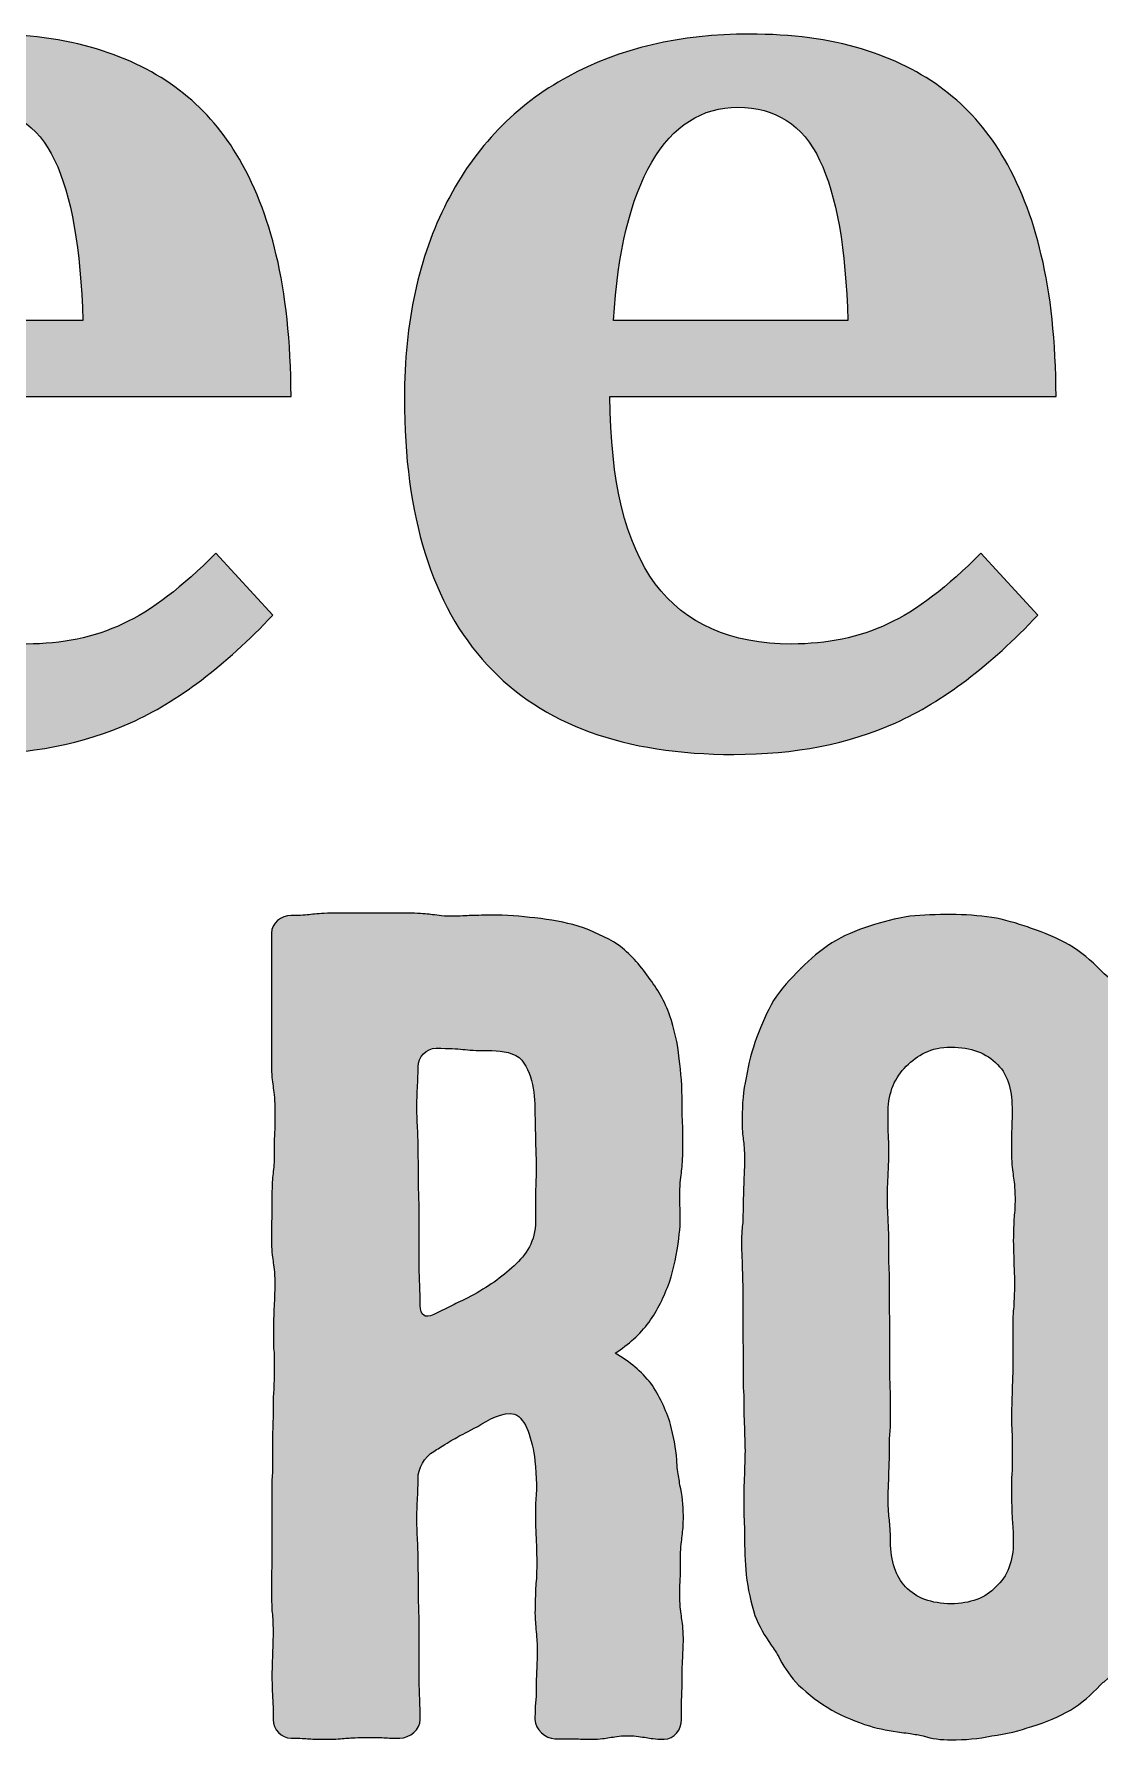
# Model space of a CAD drawing. Header units: inches. Extents: x 149 to 934, y -929 to -148.
# Drawn here: x 383.8 to 575.2, y -928.7 to -622.2 of the extents above; entities that cross this region are included whole.
import ezdxf

# ---------------------------------------------------------------- set-up
doc = ezdxf.new("R2010")
doc.units = ezdxf.units.IN
doc.header["$MEASUREMENT"] = 0
doc.layers.add('Layer 1', color=7, linetype='Continuous')

# ---------------------------------------------------------------- blocks, each defined once
blk = doc.blocks.new('block 4')
at = {"layer": 'Layer 1', "true_color": 0x040404}
h = blk.add_hatch(color=18, dxfattribs=at)
h.dxf.hatch_style = 2
edge = h.paths.add_edge_path()
edge.add_spline(control_points=[(426.7, -726.57), (418.1, -735.67), (409.59, -742.11), (401.16, -745.9), (392.73, -749.7), (383.04, -751.59), (372.09, -751.59), (352.45, -751.59), (337.68, -746.22), (327.78, -735.48), (317.88, -724.73), (312.93, -708.79), (312.93, -687.63), (312.93, -673.98), (315.48, -662.2), (320.58, -652.3), (325.68, -642.4), (332.9, -634.9), (342.26, -629.8), (351.61, -624.7), (362.48, -622.15), (374.87, -622.15), (382.54, -622.15), (389.26, -623.04), (395.03, -624.81), (400.8, -626.58), (405.75, -629.04), (409.88, -632.2), (414.01, -635.36), (417.42, -639.18), (420.12, -643.64), (423.32, -648.95), (425.72, -655.02), (427.33, -661.85), (429.01, -668.84), (429.9, -677.31), (429.98, -687.25), (429.98, -687.25), (349.84, -687.25), (349.84, -687.25), (349.92, -702.51), (352.64, -713.74), (357.99, -720.94), (363.34, -728.14), (371.5, -731.75), (382.45, -731.75), (388.86, -731.75), (394.63, -730.55), (399.77, -728.14), (404.91, -725.74), (410.47, -721.51), (416.46, -715.44), (416.46, -715.44), (426.7, -726.57), (426.7, -726.57)], knot_values=[0, 0, 0, 0, 1, 1, 1, 2, 2, 2, 3, 3, 3, 4, 4, 4, 5, 5, 5, 6, 6, 6, 7, 7, 7, 8, 8, 8, 9, 9, 9, 10, 10, 10, 11, 11, 11, 12, 12, 12, 13, 13, 13, 14, 14, 14, 15, 15, 15, 16, 16, 16, 17, 17, 17, 18, 18, 18, 18], degree=3, periodic=1)
edge = h.paths.add_edge_path()
edge.add_spline(control_points=[(392.57, -673.6), (392.23, -660.71), (390.54, -651.1), (387.51, -644.78), (384.48, -638.46), (379.59, -635.3), (372.85, -635.3), (366.36, -635.3), (361.19, -638.59), (357.36, -645.16), (353.53, -651.73), (351.23, -661.21), (350.47, -673.6), (350.47, -673.6), (392.57, -673.6), (392.57, -673.6)], knot_values=[0, 0, 0, 0, 1, 1, 1, 2, 2, 2, 3, 3, 3, 4, 4, 4, 5, 5, 5, 5], degree=3, periodic=1)
h = blk.add_hatch(color=18, dxfattribs=at)
h.dxf.hatch_style = 2
edge = h.paths.add_edge_path()
edge.add_spline(control_points=[(564.1, -726.57), (555.5, -735.67), (546.99, -742.11), (538.57, -745.9), (530.14, -749.7), (520.45, -751.59), (509.49, -751.59), (489.86, -751.59), (475.09, -746.22), (465.19, -735.48), (455.28, -724.73), (450.33, -708.79), (450.33, -687.63), (450.33, -673.98), (452.88, -662.2), (457.98, -652.3), (463.08, -642.4), (470.31, -634.9), (479.66, -629.8), (489.01, -624.7), (499.89, -622.15), (512.27, -622.15), (519.94, -622.15), (526.66, -623.04), (532.44, -624.81), (538.21, -626.58), (543.16, -629.04), (547.29, -632.2), (551.41, -635.36), (554.83, -639.18), (557.53, -643.64), (560.73, -648.95), (563.13, -655.02), (564.73, -661.85), (566.42, -668.84), (567.3, -677.31), (567.39, -687.25), (567.39, -687.25), (487.25, -687.25), (487.25, -687.25), (487.33, -702.51), (490.05, -713.74), (495.4, -720.94), (500.75, -728.14), (508.9, -731.75), (519.86, -731.75), (526.26, -731.75), (532.03, -730.55), (537.18, -728.14), (542.32, -725.74), (547.88, -721.51), (553.86, -715.44), (553.86, -715.44), (564.1, -726.57), (564.1, -726.57)], knot_values=[0, 0, 0, 0, 1, 1, 1, 2, 2, 2, 3, 3, 3, 4, 4, 4, 5, 5, 5, 6, 6, 6, 7, 7, 7, 8, 8, 8, 9, 9, 9, 10, 10, 10, 11, 11, 11, 12, 12, 12, 13, 13, 13, 14, 14, 14, 15, 15, 15, 16, 16, 16, 17, 17, 17, 18, 18, 18, 18], degree=3, periodic=1)
edge = h.paths.add_edge_path()
edge.add_spline(control_points=[(529.97, -673.6), (529.63, -660.71), (527.95, -651.1), (524.91, -644.78), (521.88, -638.46), (516.99, -635.3), (510.25, -635.3), (503.76, -635.3), (498.6, -638.59), (494.77, -645.16), (490.93, -651.73), (488.64, -661.21), (487.88, -673.6), (487.88, -673.6), (529.97, -673.6), (529.97, -673.6)], knot_values=[0, 0, 0, 0, 1, 1, 1, 2, 2, 2, 3, 3, 3, 4, 4, 4, 5, 5, 5, 5], degree=3, periodic=1)
at = {"layer": 'Layer 1', "lineweight": 0}
for points, knots in [([(426.7, -726.57), (418.1, -735.67), (409.59, -742.11), (401.16, -745.9), (392.73, -749.7), (383.04, -751.59), (372.09, -751.59), (352.45, -751.59), (337.68, -746.22), (327.78, -735.48), (317.88, -724.73), (312.93, -708.79), (312.93, -687.63), (312.93, -673.98), (315.48, -662.2), (320.58, -652.3), (325.68, -642.4), (332.9, -634.9), (342.26, -629.8), (351.61, -624.7), (362.48, -622.15), (374.87, -622.15), (382.54, -622.15), (389.26, -623.04), (395.03, -624.81), (400.8, -626.58), (405.75, -629.04), (409.88, -632.2), (414.01, -635.36), (417.42, -639.18), (420.12, -643.64), (423.32, -648.95), (425.72, -655.02), (427.33, -661.85), (429.01, -668.84), (429.9, -677.31), (429.98, -687.25), (429.98, -687.25), (349.84, -687.25), (349.84, -687.25), (349.92, -702.51), (352.64, -713.74), (357.99, -720.94), (363.34, -728.14), (371.5, -731.75), (382.45, -731.75), (388.86, -731.75), (394.63, -730.55), (399.77, -728.14), (404.91, -725.74), (410.47, -721.51), (416.46, -715.44), (416.46, -715.44), (426.7, -726.57), (426.7, -726.57)], [0, 0, 0, 0, 1, 1, 1, 2, 2, 2, 3, 3, 3, 4, 4, 4, 5, 5, 5, 6, 6, 6, 7, 7, 7, 8, 8, 8, 9, 9, 9, 10, 10, 10, 11, 11, 11, 12, 12, 12, 13, 13, 13, 14, 14, 14, 15, 15, 15, 16, 16, 16, 17, 17, 17, 18, 18, 18, 18]), ([(564.1, -726.57), (555.5, -735.67), (546.99, -742.11), (538.57, -745.9), (530.14, -749.7), (520.45, -751.59), (509.49, -751.59), (489.86, -751.59), (475.09, -746.22), (465.19, -735.48), (455.28, -724.73), (450.33, -708.79), (450.33, -687.63), (450.33, -673.98), (452.88, -662.2), (457.98, -652.3), (463.08, -642.4), (470.31, -634.9), (479.66, -629.8), (489.01, -624.7), (499.89, -622.15), (512.27, -622.15), (519.94, -622.15), (526.66, -623.04), (532.44, -624.81), (538.21, -626.58), (543.16, -629.04), (547.29, -632.2), (551.41, -635.36), (554.83, -639.18), (557.53, -643.64), (560.73, -648.95), (563.13, -655.02), (564.73, -661.85), (566.42, -668.84), (567.3, -677.31), (567.39, -687.25), (567.39, -687.25), (487.25, -687.25), (487.25, -687.25), (487.33, -702.51), (490.05, -713.74), (495.4, -720.94), (500.75, -728.14), (508.9, -731.75), (519.86, -731.75), (526.26, -731.75), (532.03, -730.55), (537.18, -728.14), (542.32, -725.74), (547.88, -721.51), (553.86, -715.44), (553.86, -715.44), (564.1, -726.57), (564.1, -726.57)], [0, 0, 0, 0, 1, 1, 1, 2, 2, 2, 3, 3, 3, 4, 4, 4, 5, 5, 5, 6, 6, 6, 7, 7, 7, 8, 8, 8, 9, 9, 9, 10, 10, 10, 11, 11, 11, 12, 12, 12, 13, 13, 13, 14, 14, 14, 15, 15, 15, 16, 16, 16, 17, 17, 17, 18, 18, 18, 18]), ([(392.57, -673.6), (392.23, -660.71), (390.54, -651.1), (387.51, -644.78), (384.48, -638.46), (379.59, -635.3), (372.85, -635.3), (366.36, -635.3), (361.19, -638.59), (357.36, -645.16), (353.53, -651.73), (351.23, -661.21), (350.47, -673.6), (350.47, -673.6), (392.57, -673.6), (392.57, -673.6)], [0, 0, 0, 0, 1, 1, 1, 2, 2, 2, 3, 3, 3, 4, 4, 4, 5, 5, 5, 5]), ([(529.97, -673.6), (529.63, -660.71), (527.95, -651.1), (524.91, -644.78), (521.88, -638.46), (516.99, -635.3), (510.25, -635.3), (503.76, -635.3), (498.6, -638.59), (494.77, -645.16), (490.93, -651.73), (488.64, -661.21), (487.88, -673.6), (487.88, -673.6), (529.97, -673.6), (529.97, -673.6)], [0, 0, 0, 0, 1, 1, 1, 2, 2, 2, 3, 3, 3, 4, 4, 4, 5, 5, 5, 5])]:
    blk.add_open_spline(points, degree=3, knots=knots, dxfattribs=at)
blk = doc.blocks.new('block 5')
at = {"layer": 'Layer 1', "true_color": 0x040404}
h = blk.add_hatch(color=18, dxfattribs=at)
h.dxf.hatch_style = 2
edge = h.paths.add_edge_path()
edge.add_spline(control_points=[(500.23, -891.98), (500.13, -892.93), (499.92, -893.87), (499.92, -895.64), (499.92, -895.64), (499.92, -899.3), (499.92, -899.3), (499.81, -900.24), (499.81, -901.08), (499.81, -903.06), (499.81, -904.84), (500.02, -905.78), (500.13, -906.72), (500.23, -907.56), (500.44, -908.61), (500.44, -910.38), (500.44, -912.16), (500.34, -913.21), (500.34, -914.04), (500.23, -914.88), (500.23, -915.92), (500.23, -917.7), (500.23, -919.48), (500.13, -920.52), (500.13, -921.36), (500.13, -921.36), (500.13, -925.01), (500.13, -925.01), (500.13, -926.79), (498.77, -928.57), (496.99, -928.57), (495.32, -928.57), (494.48, -928.36), (493.75, -928.26), (492.92, -928.15), (492.08, -927.94), (490.4, -927.94), (488.84, -927.94), (488, -928.15), (487.17, -928.26), (486.43, -928.36), (485.6, -928.57), (483.92, -928.57), (482.25, -928.57), (481.42, -928.47), (480.69, -928.47), (480.69, -928.47), (477.34, -928.47), (477.34, -928.47), (475.67, -928.47), (473.79, -926.79), (473.79, -925.01), (473.79, -923.45), (473.79, -922.72), (473.89, -921.88), (474, -921.15), (474, -920.42), (474, -918.74), (474, -917.18), (474.1, -916.44), (474.1, -915.61), (474.1, -914.88), (474.2, -914.04), (474.2, -912.47), (474.2, -911.53), (474.1, -910.49), (474, -909.23), (473.89, -907.98), (473.79, -906.93), (473.79, -905.99), (473.79, -903.8), (473.89, -902.54), (473.89, -901.39), (474, -900.45), (474.1, -899.09), (474.1, -896.9), (474.1, -894.49), (474, -893.45), (474, -892.3), (473.89, -891.15), (473.89, -890.1), (473.89, -887.7), (473.89, -887.7), (473.89, -886.24), (473.89, -886.24), (474.1, -884.14), (474.1, -881.53), (473.79, -878.5), (473.26, -874.63), (472.22, -870.97), (470.13, -870.14), (468.14, -869.62), (465.22, -871.18), (463.54, -872.34), (459.88, -874.22), (459.47, -874.43), (456.64, -876.2), (456.33, -876.41), (455.91, -876.62), (455.6, -876.83), (453.93, -877.77), (452.78, -879.97), (452.78, -881.74), (452.78, -883.52), (452.78, -884.46), (452.67, -885.4), (452.67, -886.24), (452.57, -887.18), (452.57, -888.95), (452.57, -890.73), (452.67, -891.67), (452.67, -892.61), (452.78, -893.45), (452.78, -894.39), (452.78, -896.17), (452.78, -897.94), (452.88, -898.88), (452.88, -899.83), (452.88, -899.83), (452.88, -903.38), (452.88, -903.38), (452.88, -905.15), (452.99, -906.1), (452.99, -907.04), (452.99, -907.04), (452.99, -910.59), (452.99, -910.59), (452.99, -910.59), (452.99, -914.25), (452.99, -914.25), (452.99, -914.25), (452.99, -917.8), (452.99, -917.8), (452.99, -919.58), (453.09, -920.63), (453.09, -921.46), (453.09, -922.3), (453.19, -923.24), (453.19, -925.01), (453.19, -926.79), (451.31, -928.36), (449.53, -928.36), (447.97, -928.36), (447.13, -928.36), (446.3, -928.26), (446.3, -928.26), (443.05, -928.26), (443.05, -928.26), (441.38, -928.26), (440.55, -928.36), (439.82, -928.36), (438.98, -928.47), (438.14, -928.57), (436.47, -928.57), (434.9, -928.57), (434.07, -928.57), (433.23, -928.47), (432.5, -928.47), (431.66, -928.36), (429.99, -928.36), (428.21, -928.36), (426.75, -926.79), (426.75, -925.01), (426.75, -923.03), (426.75, -922.09), (426.64, -921.15), (426.64, -920.21), (426.54, -919.16), (426.54, -917.18), (426.54, -915.19), (426.64, -914.15), (426.64, -913.31), (426.64, -912.37), (426.75, -911.32), (426.75, -909.34), (426.75, -907.35), (426.64, -906.31), (426.54, -905.47), (426.54, -904.53), (426.44, -903.48), (426.44, -901.5), (426.44, -899.51), (426.44, -898.46), (426.54, -897.52), (426.54, -897.52), (426.54, -893.66), (426.54, -893.66), (426.54, -893.66), (426.54, -889.69), (426.54, -889.69), (426.54, -889.69), (426.54, -885.82), (426.54, -885.82), (426.54, -885.82), (426.54, -881.85), (426.54, -881.85), (426.64, -880.91), (426.64, -879.97), (426.64, -877.98), (426.64, -877.98), (426.64, -874.01), (426.64, -874.01), (426.64, -873.07), (426.75, -872.12), (426.75, -870.14), (426.75, -868.05), (426.75, -867.11), (426.85, -866.17), (426.85, -865.22), (426.96, -864.18), (426.96, -862.19), (426.96, -860.21), (426.96, -859.27), (426.85, -858.33), (426.85, -858.33), (426.85, -854.36), (426.85, -854.36), (426.85, -852.37), (426.85, -851.32), (426.96, -850.49), (426.96, -849.55), (427.06, -848.5), (427.06, -846.52), (427.06, -844.53), (426.85, -843.48), (426.75, -842.65), (426.64, -841.71), (426.44, -840.66), (426.44, -838.67), (426.44, -836.69), (426.44, -835.64), (426.54, -834.7), (426.54, -834.7), (426.54, -830.84), (426.54, -830.84), (426.54, -828.85), (426.64, -827.81), (426.75, -826.87), (426.85, -825.93), (426.96, -824.98), (426.96, -823), (426.96, -821.01), (426.96, -819.97), (427.06, -819.03), (427.06, -819.03), (427.06, -815.16), (427.06, -815.16), (427.06, -813.07), (426.85, -812.12), (426.75, -811.18), (426.64, -810.24), (426.44, -809.2), (426.44, -807.21), (426.44, -807.21), (426.44, -803.35), (426.44, -803.35), (426.44, -803.35), (426.44, -799.38), (426.44, -799.38), (426.44, -799.38), (426.44, -795.51), (426.44, -795.51), (426.44, -795.51), (426.44, -791.53), (426.44, -791.53), (426.44, -791.53), (426.44, -787.56), (426.44, -787.56), (426.44, -787.56), (426.44, -783.69), (426.44, -783.69), (426.44, -781.92), (428.21, -780.56), (429.99, -780.56), (431.77, -780.56), (432.71, -780.46), (433.54, -780.35), (434.38, -780.25), (435.42, -780.14), (437.1, -780.14), (437.1, -780.14), (440.76, -780.14), (440.76, -780.14), (440.76, -780.14), (444.31, -780.14), (444.31, -780.14), (444.31, -780.14), (447.86, -780.14), (447.86, -780.14), (447.86, -780.14), (451.52, -780.14), (451.52, -780.14), (453.3, -780.14), (454.24, -780.25), (455.08, -780.35), (455.91, -780.46), (456.96, -780.66), (458.74, -780.66), (460.41, -780.66), (461.45, -780.56), (462.29, -780.56), (463.12, -780.56), (464.06, -780.46), (465.84, -780.46), (468.66, -780.46), (471.28, -780.66), (473.79, -780.98), (476.61, -781.29), (479.12, -781.71), (481.52, -782.44), (484.13, -783.28), (486.54, -784.43), (488.73, -785.79), (490.82, -787.35), (492.6, -789.34), (494.17, -791.64), (495.74, -793.63), (497.09, -795.92), (498.03, -798.54), (498.77, -800.84), (499.4, -803.45), (499.71, -806.27), (500.02, -808.68), (500.23, -811.39), (500.23, -814.22), (500.23, -816.2), (500.23, -817.35), (500.34, -818.29), (500.34, -818.29), (500.34, -822.37), (500.34, -822.37), (500.34, -824.35), (500.23, -825.5), (500.13, -826.45), (500.02, -827.39), (499.81, -828.43), (499.81, -830.52), (499.81, -830.52), (499.81, -832.51), (499.81, -832.51), (499.92, -834.5), (499.92, -836.59), (499.61, -838.57), (499.29, -841.29), (498.77, -843.9), (497.93, -846.41), (496.99, -849.02), (495.84, -851.43), (494.27, -853.62), (492.6, -855.82), (490.61, -857.59), (488.21, -859.17), (490.82, -860.73), (492.92, -862.51), (494.59, -864.6), (496.15, -866.8), (497.3, -869.3), (498.14, -872.02), (498.67, -874.01), (499.08, -876.2), (499.29, -878.4), (499.29, -878.92), (499.29, -879.55), (499.4, -880.17), (499.5, -881.11), (499.71, -881.95), (499.81, -882.89), (500.23, -884.67), (500.44, -886.55), (500.44, -888.33), (500.44, -890.1), (500.34, -891.15), (500.23, -891.98)], knot_values=[0, 0, 0, 0, 1, 1, 1, 2, 2, 2, 3, 3, 3, 4, 4, 4, 5, 5, 5, 6, 6, 6, 7, 7, 7, 8, 8, 8, 9, 9, 9, 10, 10, 10, 11, 11, 11, 12, 12, 12, 13, 13, 13, 14, 14, 14, 15, 15, 15, 16, 16, 16, 17, 17, 17, 18, 18, 18, 19, 19, 19, 20, 20, 20, 21, 21, 21, 22, 22, 22, 23, 23, 23, 24, 24, 24, 25, 25, 25, 26, 26, 26, 27, 27, 27, 28, 28, 28, 29, 29, 29, 30, 30, 30, 31, 31, 31, 32, 32, 32, 33, 33, 33, 34, 34, 34, 35, 35, 35, 36, 36, 36, 37, 37, 37, 38, 38, 38, 39, 39, 39, 40, 40, 40, 41, 41, 41, 42, 42, 42, 43, 43, 43, 44, 44, 44, 45, 45, 45, 46, 46, 46, 47, 47, 47, 48, 48, 48, 49, 49, 49, 50, 50, 50, 51, 51, 51, 52, 52, 52, 53, 53, 53, 54, 54, 54, 55, 55, 55, 56, 56, 56, 57, 57, 57, 58, 58, 58, 59, 59, 59, 60, 60, 60, 61, 61, 61, 62, 62, 62, 63, 63, 63, 64, 64, 64, 65, 65, 65, 66, 66, 66, 67, 67, 67, 68, 68, 68, 69, 69, 69, 70, 70, 70, 71, 71, 71, 72, 72, 72, 73, 73, 73, 74, 74, 74, 75, 75, 75, 76, 76, 76, 77, 77, 77, 78, 78, 78, 79, 79, 79, 80, 80, 80, 81, 81, 81, 82, 82, 82, 83, 83, 83, 84, 84, 84, 85, 85, 85, 86, 86, 86, 87, 87, 87, 88, 88, 88, 89, 89, 89, 90, 90, 90, 91, 91, 91, 92, 92, 92, 93, 93, 93, 94, 94, 94, 95, 95, 95, 96, 96, 96, 97, 97, 97, 98, 98, 98, 99, 99, 99, 100, 100, 100, 101, 101, 101, 102, 102, 102, 103, 103, 103, 104, 104, 104, 105, 105, 105, 106, 106, 106, 107, 107, 107, 108, 108, 108, 109, 109, 109, 110, 110, 110, 111, 111, 111, 112, 112, 112, 113, 113, 113, 114, 114, 114, 115, 115, 115, 116, 116, 116, 117, 117, 117, 118, 118, 118, 119, 119, 119, 120, 120, 120, 121, 121, 121, 122, 122, 122, 123, 123, 123, 124, 124, 124, 124], degree=3, periodic=1)
edge = h.paths.add_edge_path()
edge.add_spline(control_points=[(473.89, -830.63), (473.89, -829.48), (474, -828.22), (474, -825.82), (474, -823.41), (473.89, -822.27), (473.89, -821.01), (473.89, -819.86), (473.79, -818.71), (473.79, -816.31), (473.79, -813.07), (473.47, -808.47), (470.96, -806.06), (469.29, -804.91), (467.31, -804.81), (465.32, -804.81), (463.12, -804.81), (461.97, -804.7), (460.82, -804.6), (459.68, -804.49), (458.53, -804.39), (456.02, -804.39), (454.34, -804.39), (452.78, -805.96), (452.78, -807.74), (452.78, -809.51), (452.78, -810.45), (452.67, -811.29), (452.67, -812.23), (452.57, -813.17), (452.57, -814.95), (452.57, -816.62), (452.67, -817.67), (452.67, -818.5), (452.78, -819.34), (452.78, -820.28), (452.78, -822.06), (452.78, -823.83), (452.88, -824.77), (452.88, -825.61), (452.88, -825.61), (452.88, -829.16), (452.88, -829.16), (452.88, -830.94), (452.99, -831.88), (452.99, -832.72), (452.99, -832.72), (452.99, -836.27), (452.99, -836.27), (452.99, -836.27), (452.99, -839.93), (452.99, -839.93), (452.99, -839.93), (452.99, -843.48), (452.99, -843.48), (452.99, -845.26), (453.09, -846.2), (453.09, -847.04), (453.09, -847.88), (453.19, -848.82), (453.19, -850.59), (453.19, -852.37), (454.03, -853), (455.6, -852.26), (455.6, -852.26), (458.94, -850.59), (458.94, -850.59), (459.78, -850.17), (460.72, -849.76), (462.29, -848.92), (465.22, -847.35), (467.83, -845.58), (470.02, -843.48), (472.22, -841.5), (473.89, -839.1), (473.89, -835.44), (473.89, -835.44), (473.89, -830.63), (473.89, -830.63)], knot_values=[0, 0, 0, 0, 1, 1, 1, 2, 2, 2, 3, 3, 3, 4, 4, 4, 5, 5, 5, 6, 6, 6, 7, 7, 7, 8, 8, 8, 9, 9, 9, 10, 10, 10, 11, 11, 11, 12, 12, 12, 13, 13, 13, 14, 14, 14, 15, 15, 15, 16, 16, 16, 17, 17, 17, 18, 18, 18, 19, 19, 19, 20, 20, 20, 21, 21, 21, 22, 22, 22, 23, 23, 23, 24, 24, 24, 25, 25, 25, 26, 26, 26, 26], degree=3, periodic=1)
h = blk.add_hatch(color=18, dxfattribs=at)
h.dxf.hatch_style = 2
edge = h.paths.add_edge_path()
edge.add_spline(control_points=[(548.52, -928.67), (546.74, -928.67), (545.07, -928.47), (543.5, -927.94), (542.77, -927.84), (541.93, -927.63), (541.2, -927.53), (540.67, -927.42), (540.15, -927.42), (539.63, -927.32), (537.64, -927.11), (535.66, -926.69), (533.88, -926.17), (531.48, -925.43), (529.18, -924.49), (527.09, -923.34), (524.89, -921.98), (522.91, -920.52), (521.13, -918.85), (519.77, -917.49), (518.72, -915.92), (517.78, -914.15), (517.47, -913.62), (517.26, -913.21), (516.95, -912.68), (516.63, -912.37), (516.43, -911.95), (516.22, -911.64), (515.07, -909.96), (514.02, -908.19), (513.29, -906.31), (512.56, -904), (512.03, -901.6), (511.72, -898.99), (511.51, -896.69), (511.41, -894.29), (511.41, -891.67), (511.41, -889.69), (511.3, -888.85), (511.3, -887.91), (511.3, -887.91), (511.3, -884.25), (511.3, -884.25), (511.3, -882.26), (511.41, -881.32), (511.41, -880.49), (511.41, -879.55), (511.51, -878.71), (511.51, -876.72), (511.51, -874.95), (511.41, -873.9), (511.41, -873.07), (511.41, -872.12), (511.3, -871.08), (511.3, -869.3), (511.3, -867.32), (511.3, -866.48), (511.2, -865.54), (511.2, -865.54), (511.2, -861.88), (511.2, -861.88), (511.2, -861.88), (511.2, -858.12), (511.2, -858.12), (511.09, -857.18), (511.09, -856.34), (511.09, -854.36), (511.09, -854.36), (511.09, -850.7), (511.09, -850.7), (511.09, -850.7), (511.09, -846.93), (511.09, -846.93), (511.09, -844.95), (510.99, -844.11), (510.99, -843.17), (510.99, -842.33), (510.89, -841.29), (510.89, -839.51), (510.89, -837.53), (510.99, -836.59), (511.09, -835.75), (511.09, -834.81), (511.2, -833.97), (511.2, -831.98), (511.2, -830.21), (511.3, -829.16), (511.3, -828.22), (511.3, -827.39), (511.41, -826.34), (511.41, -824.56), (511.41, -822.58), (511.3, -821.64), (511.2, -820.8), (511.09, -819.97), (510.99, -819.03), (510.99, -817.04), (510.99, -814.43), (511.2, -812.02), (511.72, -809.72), (512.14, -807.11), (512.77, -804.7), (513.6, -802.51), (514.44, -800.11), (515.49, -797.91), (516.63, -795.82), (517.99, -793.73), (519.67, -791.85), (521.44, -790.17), (521.44, -790.07), (521.44, -790.07), (521.55, -790.07), (523.22, -788.29), (525.1, -786.83), (527.09, -785.47), (529.18, -784.22), (531.48, -783.17), (533.88, -782.44), (536.18, -781.71), (538.58, -781.08), (541.1, -780.66), (543.5, -780.46), (545.9, -780.35), (548.52, -780.35), (551.02, -780.35), (553.43, -780.56), (555.83, -780.87), (558.13, -781.29), (560.33, -781.92), (562.42, -782.65), (562.52, -782.75), (562.73, -782.75), (562.94, -782.86), (565.34, -783.59), (567.64, -784.63), (569.73, -785.79), (571.82, -787.14), (573.7, -788.61), (575.38, -790.38), (575.8, -790.8), (576.22, -791.22), (576.74, -791.64), (578.1, -792.79), (579.35, -794.15), (580.5, -795.72), (581.76, -797.8), (582.8, -800.11), (583.64, -802.51), (584.16, -804.18), (584.47, -805.96), (584.68, -807.84), (584.68, -807.84), (584.99, -809.72), (584.99, -809.72), (585.31, -812.02), (585.41, -814.43), (585.41, -817.04), (585.41, -819.03), (585.62, -819.86), (585.73, -820.8), (585.83, -821.64), (586.04, -822.58), (586.04, -824.56), (586.04, -824.56), (586.04, -828.22), (586.04, -828.22), (586.04, -828.22), (586.04, -831.98), (586.04, -831.98), (586.04, -831.98), (586.04, -835.64), (586.04, -835.64), (586.04, -835.64), (586.04, -839.41), (586.04, -839.41), (586.04, -839.41), (586.04, -843.17), (586.04, -843.17), (586.04, -843.17), (586.04, -846.93), (586.04, -846.93), (586.04, -848.71), (585.94, -849.76), (585.83, -850.59), (585.73, -851.53), (585.62, -852.37), (585.62, -854.36), (585.62, -856.13), (585.73, -857.18), (585.83, -858.12), (585.94, -858.96), (586.04, -860), (586.04, -861.78), (586.04, -861.78), (586.04, -865.54), (586.04, -865.54), (586.04, -866.38), (585.94, -867.32), (585.94, -869.3), (585.94, -871.08), (586.04, -872.12), (586.04, -872.96), (586.04, -872.96), (586.04, -876.72), (586.04, -876.72), (586.04, -878.5), (585.94, -879.55), (585.83, -880.49), (585.73, -881.32), (585.52, -882.37), (585.52, -884.14), (585.52, -886.13), (585.62, -887.07), (585.62, -887.91), (585.62, -888.74), (585.73, -889.69), (585.73, -891.67), (585.73, -894.29), (585.52, -896.69), (585.2, -898.99), (584.89, -901.6), (584.26, -904), (583.53, -906.2), (582.8, -908.61), (581.76, -910.9), (580.5, -913), (579.25, -914.98), (577.78, -916.65), (576.01, -918.22), (575.9, -918.32), (575.69, -918.43), (575.59, -918.53), (575.59, -918.53), (575.28, -918.85), (575.28, -918.85), (573.7, -920.63), (571.93, -922.09), (569.94, -923.34), (567.85, -924.49), (565.55, -925.54), (563.05, -926.27), (560.85, -927), (558.44, -927.63), (555.83, -927.94), (553.43, -928.47), (551.02, -928.67), (548.52, -928.67)], knot_values=[0, 0, 0, 0, 1, 1, 1, 2, 2, 2, 3, 3, 3, 4, 4, 4, 5, 5, 5, 6, 6, 6, 7, 7, 7, 8, 8, 8, 9, 9, 9, 10, 10, 10, 11, 11, 11, 12, 12, 12, 13, 13, 13, 14, 14, 14, 15, 15, 15, 16, 16, 16, 17, 17, 17, 18, 18, 18, 19, 19, 19, 20, 20, 20, 21, 21, 21, 22, 22, 22, 23, 23, 23, 24, 24, 24, 25, 25, 25, 26, 26, 26, 27, 27, 27, 28, 28, 28, 29, 29, 29, 30, 30, 30, 31, 31, 31, 32, 32, 32, 33, 33, 33, 34, 34, 34, 35, 35, 35, 36, 36, 36, 37, 37, 37, 38, 38, 38, 39, 39, 39, 40, 40, 40, 41, 41, 41, 42, 42, 42, 43, 43, 43, 44, 44, 44, 45, 45, 45, 46, 46, 46, 47, 47, 47, 48, 48, 48, 49, 49, 49, 50, 50, 50, 51, 51, 51, 52, 52, 52, 53, 53, 53, 54, 54, 54, 55, 55, 55, 56, 56, 56, 57, 57, 57, 58, 58, 58, 59, 59, 59, 60, 60, 60, 61, 61, 61, 62, 62, 62, 63, 63, 63, 64, 64, 64, 65, 65, 65, 66, 66, 66, 67, 67, 67, 68, 68, 68, 69, 69, 69, 70, 70, 70, 71, 71, 71, 72, 72, 72, 73, 73, 73, 74, 74, 74, 75, 75, 75, 76, 76, 76, 77, 77, 77, 78, 78, 78, 79, 79, 79, 80, 80, 80, 81, 81, 81, 82, 82, 82, 82], degree=3, periodic=1)
edge = h.paths.add_edge_path()
edge.add_spline(control_points=[(548.52, -904.21), (551.96, -904.21), (554.68, -903.17), (556.56, -901.18), (558.65, -899.3), (559.7, -896.58), (559.7, -893.03), (559.7, -891.04), (559.59, -890.1), (559.49, -889.16), (559.49, -888.22), (559.39, -887.28), (559.39, -885.29), (559.39, -885.29), (559.39, -881.43), (559.39, -881.43), (559.49, -880.59), (559.49, -879.55), (559.49, -877.56), (559.49, -877.56), (559.49, -873.69), (559.49, -873.69), (559.39, -872.86), (559.39, -871.81), (559.39, -869.82), (559.39, -867.84), (559.49, -866.9), (559.49, -865.96), (559.49, -865.12), (559.59, -864.08), (559.59, -862.09), (559.59, -862.09), (559.59, -858.22), (559.59, -858.22), (559.59, -858.22), (559.59, -854.36), (559.59, -854.36), (559.59, -852.58), (559.7, -851.43), (559.8, -850.49), (559.8, -849.65), (559.91, -848.61), (559.91, -846.62), (559.91, -844.84), (559.8, -843.69), (559.8, -842.86), (559.8, -841.92), (559.7, -840.77), (559.7, -838.99), (559.7, -837), (559.8, -835.96), (559.8, -835.12), (559.91, -834.18), (560.01, -833.03), (560.01, -831.25), (560.01, -829.27), (559.8, -828.22), (559.7, -827.39), (559.59, -826.45), (559.39, -825.3), (559.39, -823.52), (559.39, -823.52), (559.39, -819.65), (559.39, -819.65), (559.39, -818.71), (559.49, -817.67), (559.49, -815.68), (559.49, -812.23), (558.86, -809.3), (556.88, -807.32), (554.89, -805.23), (552.07, -804.18), (548.52, -804.18), (544.86, -804.18), (542.45, -805.65), (540.47, -807.63), (538.48, -809.62), (537.23, -812.23), (537.23, -815.68), (537.23, -815.68), (537.23, -819.55), (537.23, -819.55), (537.33, -820.49), (537.33, -821.64), (537.33, -823.41), (537.33, -825.4), (537.23, -826.45), (537.23, -827.28), (537.12, -828.22), (537.12, -829.16), (537.12, -831.15), (537.12, -833.14), (537.12, -834.18), (537.23, -835.02), (537.23, -835.96), (537.33, -836.9), (537.33, -838.88), (537.33, -838.88), (537.33, -842.75), (537.33, -842.75), (537.44, -843.69), (537.44, -844.63), (537.44, -846.62), (537.44, -846.62), (537.44, -850.49), (537.44, -850.49), (537.44, -851.43), (537.54, -852.37), (537.54, -854.36), (537.54, -854.36), (537.54, -858.22), (537.54, -858.22), (537.54, -858.22), (537.54, -862.09), (537.54, -862.09), (537.54, -864.08), (537.54, -865.02), (537.64, -865.96), (537.64, -865.96), (537.64, -869.82), (537.64, -869.82), (537.64, -871.81), (537.64, -872.75), (537.54, -873.69), (537.44, -874.63), (537.44, -875.57), (537.44, -877.56), (537.44, -879.55), (537.33, -880.49), (537.33, -881.43), (537.33, -882.37), (537.23, -883.31), (537.23, -885.29), (537.23, -887.28), (537.33, -888.22), (537.44, -889.16), (537.54, -890.1), (537.64, -891.04), (537.64, -893.03), (537.64, -896.58), (538.58, -899.3), (540.36, -901.18), (542.24, -903.17), (544.96, -904.21), (548.52, -904.21)], knot_values=[0, 0, 0, 0, 1, 1, 1, 2, 2, 2, 3, 3, 3, 4, 4, 4, 5, 5, 5, 6, 6, 6, 7, 7, 7, 8, 8, 8, 9, 9, 9, 10, 10, 10, 11, 11, 11, 12, 12, 12, 13, 13, 13, 14, 14, 14, 15, 15, 15, 16, 16, 16, 17, 17, 17, 18, 18, 18, 19, 19, 19, 20, 20, 20, 21, 21, 21, 22, 22, 22, 23, 23, 23, 24, 24, 24, 25, 25, 25, 26, 26, 26, 27, 27, 27, 28, 28, 28, 29, 29, 29, 30, 30, 30, 31, 31, 31, 32, 32, 32, 33, 33, 33, 34, 34, 34, 35, 35, 35, 36, 36, 36, 37, 37, 37, 38, 38, 38, 39, 39, 39, 40, 40, 40, 41, 41, 41, 42, 42, 42, 43, 43, 43, 44, 44, 44, 45, 45, 45, 46, 46, 46, 47, 47, 47, 48, 48, 48, 48], degree=3, periodic=1)
at = {"layer": 'Layer 1', "lineweight": 0}
for points, knots in [([(500.23, -891.98), (500.13, -892.93), (499.92, -893.87), (499.92, -895.64), (499.92, -895.64), (499.92, -899.3), (499.92, -899.3), (499.81, -900.24), (499.81, -901.08), (499.81, -903.06), (499.81, -904.84), (500.02, -905.78), (500.13, -906.72), (500.23, -907.56), (500.44, -908.61), (500.44, -910.38), (500.44, -912.16), (500.34, -913.21), (500.34, -914.04), (500.23, -914.88), (500.23, -915.92), (500.23, -917.7), (500.23, -919.48), (500.13, -920.52), (500.13, -921.36), (500.13, -921.36), (500.13, -925.01), (500.13, -925.01), (500.13, -926.79), (498.77, -928.57), (496.99, -928.57), (495.32, -928.57), (494.48, -928.36), (493.75, -928.26), (492.92, -928.15), (492.08, -927.94), (490.4, -927.94), (488.84, -927.94), (488, -928.15), (487.17, -928.26), (486.43, -928.36), (485.6, -928.57), (483.92, -928.57), (482.25, -928.57), (481.42, -928.47), (480.69, -928.47), (480.69, -928.47), (477.34, -928.47), (477.34, -928.47), (475.67, -928.47), (473.79, -926.79), (473.79, -925.01), (473.79, -923.45), (473.79, -922.72), (473.89, -921.88), (474, -921.15), (474, -920.42), (474, -918.74), (474, -917.18), (474.1, -916.44), (474.1, -915.61), (474.1, -914.88), (474.2, -914.04), (474.2, -912.47), (474.2, -911.53), (474.1, -910.49), (474, -909.23), (473.89, -907.98), (473.79, -906.93), (473.79, -905.99), (473.79, -903.8), (473.89, -902.54), (473.89, -901.39), (474, -900.45), (474.1, -899.09), (474.1, -896.9), (474.1, -894.49), (474, -893.45), (474, -892.3), (473.89, -891.15), (473.89, -890.1), (473.89, -887.7), (473.89, -887.7), (473.89, -886.24), (473.89, -886.24), (474.1, -884.14), (474.1, -881.53), (473.79, -878.5), (473.26, -874.63), (472.22, -870.97), (470.13, -870.14), (468.14, -869.62), (465.22, -871.18), (463.54, -872.34), (459.88, -874.22), (459.47, -874.43), (456.64, -876.2), (456.33, -876.41), (455.91, -876.62), (455.6, -876.83), (453.93, -877.77), (452.78, -879.97), (452.78, -881.74), (452.78, -883.52), (452.78, -884.46), (452.67, -885.4), (452.67, -886.24), (452.57, -887.18), (452.57, -888.95), (452.57, -890.73), (452.67, -891.67), (452.67, -892.61), (452.78, -893.45), (452.78, -894.39), (452.78, -896.17), (452.78, -897.94), (452.88, -898.88), (452.88, -899.83), (452.88, -899.83), (452.88, -903.38), (452.88, -903.38), (452.88, -905.15), (452.99, -906.1), (452.99, -907.04), (452.99, -907.04), (452.99, -910.59), (452.99, -910.59), (452.99, -910.59), (452.99, -914.25), (452.99, -914.25), (452.99, -914.25), (452.99, -917.8), (452.99, -917.8), (452.99, -919.58), (453.09, -920.63), (453.09, -921.46), (453.09, -922.3), (453.19, -923.24), (453.19, -925.01), (453.19, -926.79), (451.31, -928.36), (449.53, -928.36), (447.97, -928.36), (447.13, -928.36), (446.3, -928.26), (446.3, -928.26), (443.05, -928.26), (443.05, -928.26), (441.38, -928.26), (440.55, -928.36), (439.82, -928.36), (438.98, -928.47), (438.14, -928.57), (436.47, -928.57), (434.9, -928.57), (434.07, -928.57), (433.23, -928.47), (432.5, -928.47), (431.66, -928.36), (429.99, -928.36), (428.21, -928.36), (426.75, -926.79), (426.75, -925.01), (426.75, -923.03), (426.75, -922.09), (426.64, -921.15), (426.64, -920.21), (426.54, -919.16), (426.54, -917.18), (426.54, -915.19), (426.64, -914.15), (426.64, -913.31), (426.64, -912.37), (426.75, -911.32), (426.75, -909.34), (426.75, -907.35), (426.64, -906.31), (426.54, -905.47), (426.54, -904.53), (426.44, -903.48), (426.44, -901.5), (426.44, -899.51), (426.44, -898.46), (426.54, -897.52), (426.54, -897.52), (426.54, -893.66), (426.54, -893.66), (426.54, -893.66), (426.54, -889.69), (426.54, -889.69), (426.54, -889.69), (426.54, -885.82), (426.54, -885.82), (426.54, -885.82), (426.54, -881.85), (426.54, -881.85), (426.64, -880.91), (426.64, -879.97), (426.64, -877.98), (426.64, -877.98), (426.64, -874.01), (426.64, -874.01), (426.64, -873.07), (426.75, -872.12), (426.75, -870.14), (426.75, -868.05), (426.75, -867.11), (426.85, -866.17), (426.85, -865.22), (426.96, -864.18), (426.96, -862.19), (426.96, -860.21), (426.96, -859.27), (426.85, -858.33), (426.85, -858.33), (426.85, -854.36), (426.85, -854.36), (426.85, -852.37), (426.85, -851.32), (426.96, -850.49), (426.96, -849.55), (427.06, -848.5), (427.06, -846.52), (427.06, -844.53), (426.85, -843.48), (426.75, -842.65), (426.64, -841.71), (426.44, -840.66), (426.44, -838.67), (426.44, -836.69), (426.44, -835.64), (426.54, -834.7), (426.54, -834.7), (426.54, -830.84), (426.54, -830.84), (426.54, -828.85), (426.64, -827.81), (426.75, -826.87), (426.85, -825.93), (426.96, -824.98), (426.96, -823), (426.96, -821.01), (426.96, -819.97), (427.06, -819.03), (427.06, -819.03), (427.06, -815.16), (427.06, -815.16), (427.06, -813.07), (426.85, -812.12), (426.75, -811.18), (426.64, -810.24), (426.44, -809.2), (426.44, -807.21), (426.44, -807.21), (426.44, -803.35), (426.44, -803.35), (426.44, -803.35), (426.44, -799.38), (426.44, -799.38), (426.44, -799.38), (426.44, -795.51), (426.44, -795.51), (426.44, -795.51), (426.44, -791.53), (426.44, -791.53), (426.44, -791.53), (426.44, -787.56), (426.44, -787.56), (426.44, -787.56), (426.44, -783.69), (426.44, -783.69), (426.44, -781.92), (428.21, -780.56), (429.99, -780.56), (431.77, -780.56), (432.71, -780.46), (433.54, -780.35), (434.38, -780.25), (435.42, -780.14), (437.1, -780.14), (437.1, -780.14), (440.76, -780.14), (440.76, -780.14), (440.76, -780.14), (444.31, -780.14), (444.31, -780.14), (444.31, -780.14), (447.86, -780.14), (447.86, -780.14), (447.86, -780.14), (451.52, -780.14), (451.52, -780.14), (453.3, -780.14), (454.24, -780.25), (455.08, -780.35), (455.91, -780.46), (456.96, -780.66), (458.74, -780.66), (460.41, -780.66), (461.45, -780.56), (462.29, -780.56), (463.12, -780.56), (464.06, -780.46), (465.84, -780.46), (468.66, -780.46), (471.28, -780.66), (473.79, -780.98), (476.61, -781.29), (479.12, -781.71), (481.52, -782.44), (484.13, -783.28), (486.54, -784.43), (488.73, -785.79), (490.82, -787.35), (492.6, -789.34), (494.17, -791.64), (495.74, -793.63), (497.09, -795.92), (498.03, -798.54), (498.77, -800.84), (499.4, -803.45), (499.71, -806.27), (500.02, -808.68), (500.23, -811.39), (500.23, -814.22), (500.23, -816.2), (500.23, -817.35), (500.34, -818.29), (500.34, -818.29), (500.34, -822.37), (500.34, -822.37), (500.34, -824.35), (500.23, -825.5), (500.13, -826.45), (500.02, -827.39), (499.81, -828.43), (499.81, -830.52), (499.81, -830.52), (499.81, -832.51), (499.81, -832.51), (499.92, -834.5), (499.92, -836.59), (499.61, -838.57), (499.29, -841.29), (498.77, -843.9), (497.93, -846.41), (496.99, -849.02), (495.84, -851.43), (494.27, -853.62), (492.6, -855.82), (490.61, -857.59), (488.21, -859.17), (490.82, -860.73), (492.92, -862.51), (494.59, -864.6), (496.15, -866.8), (497.3, -869.3), (498.14, -872.02), (498.67, -874.01), (499.08, -876.2), (499.29, -878.4), (499.29, -878.92), (499.29, -879.55), (499.4, -880.17), (499.5, -881.11), (499.71, -881.95), (499.81, -882.89), (500.23, -884.67), (500.44, -886.55), (500.44, -888.33), (500.44, -890.1), (500.34, -891.15), (500.23, -891.98)], [0, 0, 0, 0, 1, 1, 1, 2, 2, 2, 3, 3, 3, 4, 4, 4, 5, 5, 5, 6, 6, 6, 7, 7, 7, 8, 8, 8, 9, 9, 9, 10, 10, 10, 11, 11, 11, 12, 12, 12, 13, 13, 13, 14, 14, 14, 15, 15, 15, 16, 16, 16, 17, 17, 17, 18, 18, 18, 19, 19, 19, 20, 20, 20, 21, 21, 21, 22, 22, 22, 23, 23, 23, 24, 24, 24, 25, 25, 25, 26, 26, 26, 27, 27, 27, 28, 28, 28, 29, 29, 29, 30, 30, 30, 31, 31, 31, 32, 32, 32, 33, 33, 33, 34, 34, 34, 35, 35, 35, 36, 36, 36, 37, 37, 37, 38, 38, 38, 39, 39, 39, 40, 40, 40, 41, 41, 41, 42, 42, 42, 43, 43, 43, 44, 44, 44, 45, 45, 45, 46, 46, 46, 47, 47, 47, 48, 48, 48, 49, 49, 49, 50, 50, 50, 51, 51, 51, 52, 52, 52, 53, 53, 53, 54, 54, 54, 55, 55, 55, 56, 56, 56, 57, 57, 57, 58, 58, 58, 59, 59, 59, 60, 60, 60, 61, 61, 61, 62, 62, 62, 63, 63, 63, 64, 64, 64, 65, 65, 65, 66, 66, 66, 67, 67, 67, 68, 68, 68, 69, 69, 69, 70, 70, 70, 71, 71, 71, 72, 72, 72, 73, 73, 73, 74, 74, 74, 75, 75, 75, 76, 76, 76, 77, 77, 77, 78, 78, 78, 79, 79, 79, 80, 80, 80, 81, 81, 81, 82, 82, 82, 83, 83, 83, 84, 84, 84, 85, 85, 85, 86, 86, 86, 87, 87, 87, 88, 88, 88, 89, 89, 89, 90, 90, 90, 91, 91, 91, 92, 92, 92, 93, 93, 93, 94, 94, 94, 95, 95, 95, 96, 96, 96, 97, 97, 97, 98, 98, 98, 99, 99, 99, 100, 100, 100, 101, 101, 101, 102, 102, 102, 103, 103, 103, 104, 104, 104, 105, 105, 105, 106, 106, 106, 107, 107, 107, 108, 108, 108, 109, 109, 109, 110, 110, 110, 111, 111, 111, 112, 112, 112, 113, 113, 113, 114, 114, 114, 115, 115, 115, 116, 116, 116, 117, 117, 117, 118, 118, 118, 119, 119, 119, 120, 120, 120, 121, 121, 121, 122, 122, 122, 123, 123, 123, 124, 124, 124, 124]), ([(548.52, -928.67), (546.74, -928.67), (545.07, -928.47), (543.5, -927.94), (542.77, -927.84), (541.93, -927.63), (541.2, -927.53), (540.67, -927.42), (540.15, -927.42), (539.63, -927.32), (537.64, -927.11), (535.66, -926.69), (533.88, -926.17), (531.48, -925.43), (529.18, -924.49), (527.09, -923.34), (524.89, -921.98), (522.91, -920.52), (521.13, -918.85), (519.77, -917.49), (518.72, -915.92), (517.78, -914.15), (517.47, -913.62), (517.26, -913.21), (516.95, -912.68), (516.63, -912.37), (516.43, -911.95), (516.22, -911.64), (515.07, -909.96), (514.02, -908.19), (513.29, -906.31), (512.56, -904), (512.03, -901.6), (511.72, -898.99), (511.51, -896.69), (511.41, -894.29), (511.41, -891.67), (511.41, -889.69), (511.3, -888.85), (511.3, -887.91), (511.3, -887.91), (511.3, -884.25), (511.3, -884.25), (511.3, -882.26), (511.41, -881.32), (511.41, -880.49), (511.41, -879.55), (511.51, -878.71), (511.51, -876.72), (511.51, -874.95), (511.41, -873.9), (511.41, -873.07), (511.41, -872.12), (511.3, -871.08), (511.3, -869.3), (511.3, -867.32), (511.3, -866.48), (511.2, -865.54), (511.2, -865.54), (511.2, -861.88), (511.2, -861.88), (511.2, -861.88), (511.2, -858.12), (511.2, -858.12), (511.09, -857.18), (511.09, -856.34), (511.09, -854.36), (511.09, -854.36), (511.09, -850.7), (511.09, -850.7), (511.09, -850.7), (511.09, -846.93), (511.09, -846.93), (511.09, -844.95), (510.99, -844.11), (510.99, -843.17), (510.99, -842.33), (510.89, -841.29), (510.89, -839.51), (510.89, -837.53), (510.99, -836.59), (511.09, -835.75), (511.09, -834.81), (511.2, -833.97), (511.2, -831.98), (511.2, -830.21), (511.3, -829.16), (511.3, -828.22), (511.3, -827.39), (511.41, -826.34), (511.41, -824.56), (511.41, -822.58), (511.3, -821.64), (511.2, -820.8), (511.09, -819.97), (510.99, -819.03), (510.99, -817.04), (510.99, -814.43), (511.2, -812.02), (511.72, -809.72), (512.14, -807.11), (512.77, -804.7), (513.6, -802.51), (514.44, -800.11), (515.49, -797.91), (516.63, -795.82), (517.99, -793.73), (519.67, -791.85), (521.44, -790.17), (521.44, -790.07), (521.44, -790.07), (521.55, -790.07), (523.22, -788.29), (525.1, -786.83), (527.09, -785.47), (529.18, -784.22), (531.48, -783.17), (533.88, -782.44), (536.18, -781.71), (538.58, -781.08), (541.1, -780.66), (543.5, -780.46), (545.9, -780.35), (548.52, -780.35), (551.02, -780.35), (553.43, -780.56), (555.83, -780.87), (558.13, -781.29), (560.33, -781.92), (562.42, -782.65), (562.52, -782.75), (562.73, -782.75), (562.94, -782.86), (565.34, -783.59), (567.64, -784.63), (569.73, -785.79), (571.82, -787.14), (573.7, -788.61), (575.38, -790.38), (575.8, -790.8), (576.22, -791.22), (576.74, -791.64), (578.1, -792.79), (579.35, -794.15), (580.5, -795.72), (581.76, -797.8), (582.8, -800.11), (583.64, -802.51), (584.16, -804.18), (584.47, -805.96), (584.68, -807.84), (584.68, -807.84), (584.99, -809.72), (584.99, -809.72), (585.31, -812.02), (585.41, -814.43), (585.41, -817.04), (585.41, -819.03), (585.62, -819.86), (585.73, -820.8), (585.83, -821.64), (586.04, -822.58), (586.04, -824.56), (586.04, -824.56), (586.04, -828.22), (586.04, -828.22), (586.04, -828.22), (586.04, -831.98), (586.04, -831.98), (586.04, -831.98), (586.04, -835.64), (586.04, -835.64), (586.04, -835.64), (586.04, -839.41), (586.04, -839.41), (586.04, -839.41), (586.04, -843.17), (586.04, -843.17), (586.04, -843.17), (586.04, -846.93), (586.04, -846.93), (586.04, -848.71), (585.94, -849.76), (585.83, -850.59), (585.73, -851.53), (585.62, -852.37), (585.62, -854.36), (585.62, -856.13), (585.73, -857.18), (585.83, -858.12), (585.94, -858.96), (586.04, -860), (586.04, -861.78), (586.04, -861.78), (586.04, -865.54), (586.04, -865.54), (586.04, -866.38), (585.94, -867.32), (585.94, -869.3), (585.94, -871.08), (586.04, -872.12), (586.04, -872.96), (586.04, -872.96), (586.04, -876.72), (586.04, -876.72), (586.04, -878.5), (585.94, -879.55), (585.83, -880.49), (585.73, -881.32), (585.52, -882.37), (585.52, -884.14), (585.52, -886.13), (585.62, -887.07), (585.62, -887.91), (585.62, -888.74), (585.73, -889.69), (585.73, -891.67), (585.73, -894.29), (585.52, -896.69), (585.2, -898.99), (584.89, -901.6), (584.26, -904), (583.53, -906.2), (582.8, -908.61), (581.76, -910.9), (580.5, -913), (579.25, -914.98), (577.78, -916.65), (576.01, -918.22), (575.9, -918.32), (575.69, -918.43), (575.59, -918.53), (575.59, -918.53), (575.28, -918.85), (575.28, -918.85), (573.7, -920.63), (571.93, -922.09), (569.94, -923.34), (567.85, -924.49), (565.55, -925.54), (563.05, -926.27), (560.85, -927), (558.44, -927.63), (555.83, -927.94), (553.43, -928.47), (551.02, -928.67), (548.52, -928.67)], [0, 0, 0, 0, 1, 1, 1, 2, 2, 2, 3, 3, 3, 4, 4, 4, 5, 5, 5, 6, 6, 6, 7, 7, 7, 8, 8, 8, 9, 9, 9, 10, 10, 10, 11, 11, 11, 12, 12, 12, 13, 13, 13, 14, 14, 14, 15, 15, 15, 16, 16, 16, 17, 17, 17, 18, 18, 18, 19, 19, 19, 20, 20, 20, 21, 21, 21, 22, 22, 22, 23, 23, 23, 24, 24, 24, 25, 25, 25, 26, 26, 26, 27, 27, 27, 28, 28, 28, 29, 29, 29, 30, 30, 30, 31, 31, 31, 32, 32, 32, 33, 33, 33, 34, 34, 34, 35, 35, 35, 36, 36, 36, 37, 37, 37, 38, 38, 38, 39, 39, 39, 40, 40, 40, 41, 41, 41, 42, 42, 42, 43, 43, 43, 44, 44, 44, 45, 45, 45, 46, 46, 46, 47, 47, 47, 48, 48, 48, 49, 49, 49, 50, 50, 50, 51, 51, 51, 52, 52, 52, 53, 53, 53, 54, 54, 54, 55, 55, 55, 56, 56, 56, 57, 57, 57, 58, 58, 58, 59, 59, 59, 60, 60, 60, 61, 61, 61, 62, 62, 62, 63, 63, 63, 64, 64, 64, 65, 65, 65, 66, 66, 66, 67, 67, 67, 68, 68, 68, 69, 69, 69, 70, 70, 70, 71, 71, 71, 72, 72, 72, 73, 73, 73, 74, 74, 74, 75, 75, 75, 76, 76, 76, 77, 77, 77, 78, 78, 78, 79, 79, 79, 80, 80, 80, 81, 81, 81, 82, 82, 82, 82]), ([(473.89, -830.63), (473.89, -829.48), (474, -828.22), (474, -825.82), (474, -823.41), (473.89, -822.27), (473.89, -821.01), (473.89, -819.86), (473.79, -818.71), (473.79, -816.31), (473.79, -813.07), (473.47, -808.47), (470.96, -806.06), (469.29, -804.91), (467.31, -804.81), (465.32, -804.81), (463.12, -804.81), (461.97, -804.7), (460.82, -804.6), (459.68, -804.49), (458.53, -804.39), (456.02, -804.39), (454.34, -804.39), (452.78, -805.96), (452.78, -807.74), (452.78, -809.51), (452.78, -810.45), (452.67, -811.29), (452.67, -812.23), (452.57, -813.17), (452.57, -814.95), (452.57, -816.62), (452.67, -817.67), (452.67, -818.5), (452.78, -819.34), (452.78, -820.28), (452.78, -822.06), (452.78, -823.83), (452.88, -824.77), (452.88, -825.61), (452.88, -825.61), (452.88, -829.16), (452.88, -829.16), (452.88, -830.94), (452.99, -831.88), (452.99, -832.72), (452.99, -832.72), (452.99, -836.27), (452.99, -836.27), (452.99, -836.27), (452.99, -839.93), (452.99, -839.93), (452.99, -839.93), (452.99, -843.48), (452.99, -843.48), (452.99, -845.26), (453.09, -846.2), (453.09, -847.04), (453.09, -847.88), (453.19, -848.82), (453.19, -850.59), (453.19, -852.37), (454.03, -853), (455.6, -852.26), (455.6, -852.26), (458.94, -850.59), (458.94, -850.59), (459.78, -850.17), (460.72, -849.76), (462.29, -848.92), (465.22, -847.35), (467.83, -845.58), (470.02, -843.48), (472.22, -841.5), (473.89, -839.1), (473.89, -835.44), (473.89, -835.44), (473.89, -830.63), (473.89, -830.63)], [0, 0, 0, 0, 1, 1, 1, 2, 2, 2, 3, 3, 3, 4, 4, 4, 5, 5, 5, 6, 6, 6, 7, 7, 7, 8, 8, 8, 9, 9, 9, 10, 10, 10, 11, 11, 11, 12, 12, 12, 13, 13, 13, 14, 14, 14, 15, 15, 15, 16, 16, 16, 17, 17, 17, 18, 18, 18, 19, 19, 19, 20, 20, 20, 21, 21, 21, 22, 22, 22, 23, 23, 23, 24, 24, 24, 25, 25, 25, 26, 26, 26, 26]), ([(548.52, -904.21), (551.96, -904.21), (554.68, -903.17), (556.56, -901.18), (558.65, -899.3), (559.7, -896.58), (559.7, -893.03), (559.7, -891.04), (559.59, -890.1), (559.49, -889.16), (559.49, -888.22), (559.39, -887.28), (559.39, -885.29), (559.39, -885.29), (559.39, -881.43), (559.39, -881.43), (559.49, -880.59), (559.49, -879.55), (559.49, -877.56), (559.49, -877.56), (559.49, -873.69), (559.49, -873.69), (559.39, -872.86), (559.39, -871.81), (559.39, -869.82), (559.39, -867.84), (559.49, -866.9), (559.49, -865.96), (559.49, -865.12), (559.59, -864.08), (559.59, -862.09), (559.59, -862.09), (559.59, -858.22), (559.59, -858.22), (559.59, -858.22), (559.59, -854.36), (559.59, -854.36), (559.59, -852.58), (559.7, -851.43), (559.8, -850.49), (559.8, -849.65), (559.91, -848.61), (559.91, -846.62), (559.91, -844.84), (559.8, -843.69), (559.8, -842.86), (559.8, -841.92), (559.7, -840.77), (559.7, -838.99), (559.7, -837), (559.8, -835.96), (559.8, -835.12), (559.91, -834.18), (560.01, -833.03), (560.01, -831.25), (560.01, -829.27), (559.8, -828.22), (559.7, -827.39), (559.59, -826.45), (559.39, -825.3), (559.39, -823.52), (559.39, -823.52), (559.39, -819.65), (559.39, -819.65), (559.39, -818.71), (559.49, -817.67), (559.49, -815.68), (559.49, -812.23), (558.86, -809.3), (556.88, -807.32), (554.89, -805.23), (552.07, -804.18), (548.52, -804.18), (544.86, -804.18), (542.45, -805.65), (540.47, -807.63), (538.48, -809.62), (537.23, -812.23), (537.23, -815.68), (537.23, -815.68), (537.23, -819.55), (537.23, -819.55), (537.33, -820.49), (537.33, -821.64), (537.33, -823.41), (537.33, -825.4), (537.23, -826.45), (537.23, -827.28), (537.12, -828.22), (537.12, -829.16), (537.12, -831.15), (537.12, -833.14), (537.12, -834.18), (537.23, -835.02), (537.23, -835.96), (537.33, -836.9), (537.33, -838.88), (537.33, -838.88), (537.33, -842.75), (537.33, -842.75), (537.44, -843.69), (537.44, -844.63), (537.44, -846.62), (537.44, -846.62), (537.44, -850.49), (537.44, -850.49), (537.44, -851.43), (537.54, -852.37), (537.54, -854.36), (537.54, -854.36), (537.54, -858.22), (537.54, -858.22), (537.54, -858.22), (537.54, -862.09), (537.54, -862.09), (537.54, -864.08), (537.54, -865.02), (537.64, -865.96), (537.64, -865.96), (537.64, -869.82), (537.64, -869.82), (537.64, -871.81), (537.64, -872.75), (537.54, -873.69), (537.44, -874.63), (537.44, -875.57), (537.44, -877.56), (537.44, -879.55), (537.33, -880.49), (537.33, -881.43), (537.33, -882.37), (537.23, -883.31), (537.23, -885.29), (537.23, -887.28), (537.33, -888.22), (537.44, -889.16), (537.54, -890.1), (537.64, -891.04), (537.64, -893.03), (537.64, -896.58), (538.58, -899.3), (540.36, -901.18), (542.24, -903.17), (544.96, -904.21), (548.52, -904.21)], [0, 0, 0, 0, 1, 1, 1, 2, 2, 2, 3, 3, 3, 4, 4, 4, 5, 5, 5, 6, 6, 6, 7, 7, 7, 8, 8, 8, 9, 9, 9, 10, 10, 10, 11, 11, 11, 12, 12, 12, 13, 13, 13, 14, 14, 14, 15, 15, 15, 16, 16, 16, 17, 17, 17, 18, 18, 18, 19, 19, 19, 20, 20, 20, 21, 21, 21, 22, 22, 22, 23, 23, 23, 24, 24, 24, 25, 25, 25, 26, 26, 26, 27, 27, 27, 28, 28, 28, 29, 29, 29, 30, 30, 30, 31, 31, 31, 32, 32, 32, 33, 33, 33, 34, 34, 34, 35, 35, 35, 36, 36, 36, 37, 37, 37, 38, 38, 38, 39, 39, 39, 40, 40, 40, 41, 41, 41, 42, 42, 42, 43, 43, 43, 44, 44, 44, 45, 45, 45, 46, 46, 46, 47, 47, 47, 48, 48, 48, 48])]:
    blk.add_open_spline(points, degree=3, knots=knots, dxfattribs=at)
blk = doc.blocks.new('block 2')
at = {"layer": 'Layer 1'}
for name in ['block 4', 'block 5']:
    blk.add_blockref(name, (0, 0), dxfattribs=at)

msp = doc.modelspace()

# ---------------------------------------------------------------- block references
at = {"layer": 'Layer 1'}
msp.add_blockref('block 2', (0, 0), dxfattribs=at)

doc.saveas('drawing.dxf')
